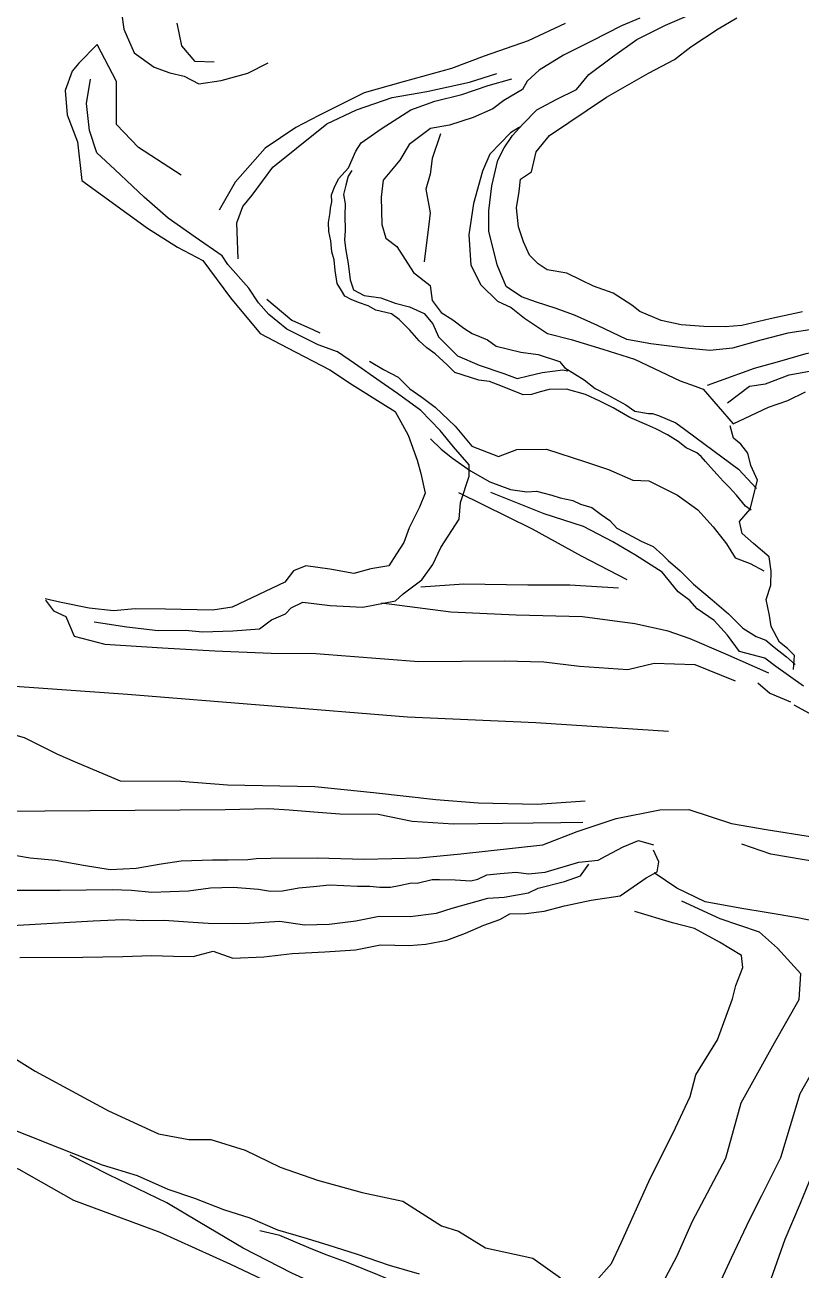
# Model space of a CAD drawing. Extents: x 73536 to 75854, y 478530 to 482386.
# Drawn here: x 75006.1 to 75198.3, y 481515.6 to 481823.9 of the extents above; entities that cross this region are included whole.
import ezdxf

# ---------------------------------------------------------------- set-up
doc = ezdxf.new("R2010")
doc.units = 0

msp = doc.modelspace()

# ---------------------------------------------------------------- linework, layer by layer
at = {"layer": 'TOPO_250913', "color": 30}
for points in [[(75034.339, 481834.599, 1624.331), (75029.996, 481827.026, 1622.9), (75030.589, 481822.905, 1622.556), (75033.154, 481817.018, 1622.03), (75038.068, 481813.446, 1621.405), (75041.916, 481812.062, 1620.886), (75045.537, 481811.238, 1620.268), (75049.126, 481809.336, 1619.698), (75054.686, 481810.128, 1618.73), (75061.29, 481811.947, 1617.898), (75066.275, 481814.544, 1617.018)], [(75203.153, 481748.807, 1595.298), (75194.989, 481747.571, 1595.304), (75188.322, 481745.907, 1595.18), (75181.313, 481743.91, 1594.734), (75175.655, 481743.348, 1594.887), (75169.655, 481743.848, 1594.589), (75161.035, 481744.949, 1593.582), (75155.072, 481746.017, 1593.577), (75147.818, 481749.463, 1593.485), (75142.127, 481752.023, 1594.176), (75137.387, 481753.769, 1594.298), (75132.72, 481755.273, 1593.936), (75129.029, 481756.575, 1594.334), (75125.205, 481759.137, 1594.3), (75122.977, 481764.555, 1594.792), (75120.96, 481772.844, 1594.752), (75120.943, 481777.892, 1594.672), (75121.687, 481784.105, 1594.465), (75123.159, 481790.451, 1594.036), (75124.722, 481793.498, 1593.816), (75126.812, 481796.556, 1593.526), (75129.329, 481799.359, 1592.969), (75132.837, 481802.931, 1593.065), (75137.607, 481805.426, 1594.022), (75142.672, 481807.91, 1595.184), (75145.717, 481811.661, 1594.559), (75151.542, 481816.011, 1595.295), (75157.621, 481820.295, 1596.033), (75164.712, 481823.898, 1596.24), (75172.749, 481827.318, 1596.985)], [(75052.944, 481814.705, 1620.814), (75048.204, 481814.828, 1623.373), (75044.898, 481818.72, 1624.828), (75043.77, 481824.373, 1625.041)], [(75139.871, 481824.234, 1610.457), (75130.711, 481820.016, 1611.707), (75119.76, 481816.155, 1612.42), (75111.691, 481813.167, 1612.807), (75099.745, 481809.798, 1613.87), (75090.075, 481807.092, 1614.85), (75078.822, 481801.523, 1615.681), (75073.176, 481798.505, 1616.785), (75065.55, 481793.369, 1617.775), (75058.155, 481784.986, 1619.408), (75054.136, 481778.09, 1620.775)], [(75158.346, 481825.556, 1609.993), (75153.799, 481823.686, 1610.027), (75146.502, 481820.002, 1610.692), (75139.413, 481816.465, 1610.418), (75133.374, 481812.682, 1610.9), (75130.468, 481809.976, 1610.429), (75129.315, 481807.907, 1609.894), (75124.662, 481805.174, 1608.295), (75121.912, 481803.149, 1606.885), (75117.101, 481801.015, 1606.389), (75111.189, 481799.11, 1606.564), (75106.506, 481798.233, 1607.13), (75101.19, 481794.315, 1608.122), (75098.915, 481790.466, 1608.619), (75094.762, 481785.456, 1609.203), (75094.305, 481781.288, 1608.666), (75094.414, 481774.51, 1608.836), (75095.42, 481771.09, 1608.766), (75098.19, 481769.059, 1608.883), (75102.308, 481762.585, 1608.025), (75106.453, 481759.368, 1609.331), (75106.91, 481755.723, 1607.983), (75109.127, 481752.743, 1607.612), (75111.998, 481750.926, 1607.887), (75114.76, 481748.84, 1608.068), (75116.781, 481747.526, 1608.486), (75118.642, 481746.788, 1608.407), (75120.618, 481745.918, 1608.51), (75122.768, 481744.416, 1608.602), (75128.881, 481742.932, 1610.322), (75133.152, 481742.344, 1610.318), (75138.433, 481740.563, 1610.272), (75139.739, 481738.997, 1610.26), (75144.56, 481736.045, 1610.312), (75147.27, 481733.88, 1610.742), (75150.281, 481732.369, 1610.364), (75154.855, 481729.875, 1610.677), (75157.129, 481728.29, 1609.826), (75160.479, 481727.718, 1609.979), (75161.436, 481727.703, 1609.666), (75162.983, 481727.18, 1609.683), (75167.245, 481725.419, 1609.577), (75169.422, 481723.868, 1609.552), (75174.478, 481720.033, 1609.37), (75182.767, 481713.912, 1609.36), (75187.232, 481709.141, 1609.065)], [(75198.584, 481752.86, 1587.432), (75190.574, 481751.161, 1587.366), (75183.615, 481749.496, 1587.416), (75179.473, 481749.15, 1587.423), (75174.188, 481749.22, 1587.488), (75168.583, 481749.656, 1587.447), (75163.627, 481750.735, 1587.379), (75158.34, 481752.958, 1587.446), (75156.361, 481754.573, 1587.709), (75151.74, 481757.525, 1587.502), (75146.841, 481759.21, 1587.183), (75143.811, 481760.741, 1587.19), (75140.263, 481762.427, 1587.219), (75135.385, 481763.274, 1587.276), (75133.148, 481764.802, 1587.321), (75131.042, 481766.871, 1587.384), (75129.523, 481770.177, 1587.338), (75128.269, 481773.958, 1587.422), (75127.812, 481778.657, 1587.751), (75128.433, 481782.657, 1587.731), (75128.779, 481785.719, 1587.787), (75131.533, 481787.576, 1587.446), (75132.633, 481792.525, 1587.737), (75135.932, 481796.575, 1587.743), (75150.059, 481806.03, 1587.766), (75160.47, 481811.988, 1588.008), (75166.909, 481815.385, 1588.224), (75170.967, 481818.515, 1588.524), (75177.683, 481822.931, 1588.83), (75182.357, 481825.69, 1588.931)], [(75044.795, 481786.679, 1621.492), (75034.233, 481793.577, 1621.572), (75028.744, 481799.286, 1622.153), (75028.718, 481809.949, 1622.834), (75023.958, 481819.103, 1623.332), (75019.445, 481814.414, 1623.705), (75017.776, 481812.491, 1623.789), (75016.08, 481807.675, 1623.743), (75016.51, 481801.678, 1624.201), (75019.091, 481794.966, 1624.977), (75020.173, 481785.363, 1624.333), (75036.431, 481773.589, 1625.332), (75043.879, 481768.901, 1625.197), (75050.106, 481765.619, 1625.151), (75056.999, 481756.375, 1624.79), (75064.331, 481747.476, 1625.005), (75071.091, 481743.972, 1625.301), (75081.573, 481738.554, 1625.114), (75087.144, 481734.803, 1624.962), (75094.666, 481730.073, 1624.815), (75097.766, 481728.211, 1624.82), (75100.932, 481722.33, 1624.828), (75103.194, 481716.148, 1624.837), (75104.099, 481712.83, 1624.841), (75105.154, 481708.005, 1624.848), (75103.797, 481704.537, 1624.852), (75101.249, 481699.429, 1625.01), (75099.863, 481695.731, 1625.174), (75098.116, 481692.968, 1625.27), (75096.201, 481689.984, 1625.511), (75091.71, 481689.256, 1625.272), (75087.544, 481688.054, 1625.139), (75081.555, 481689.167, 1624.864), (75075.594, 481690.006, 1624.635), (75072.612, 481688.755, 1624.995), (75070.402, 481685.951, 1625.076), (75057.418, 481679.783, 1624.938), (75052.612, 481678.996, 1625.058), (75040.888, 481679.227, 1625.274), (75033.381, 481679.36, 1625.382), (75028.008, 481678.851, 1625.715), (75021.945, 481679.484, 1625.624), (75015.029, 481680.924, 1625.516), (75011.109, 481681.863, 1625.028)], [(75023.192, 481676.154, 1627.517), (75031.291, 481674.851, 1628.694), (75039.03, 481673.982, 1629.289), (75045.791, 481674.038, 1629.477), (75050.101, 481673.653, 1630.144), (75057.557, 481673.89, 1630.263), (75064.14, 481674.425, 1630.215), (75067.139, 481676.656, 1628.216), (75070.631, 481678.086, 1628.954), (75071.964, 481679.595, 1630.166), (75074.877, 481680.975, 1631.451), (75081.675, 481680.209, 1632.499), (75089.708, 481679.732, 1633.825), (75097.823, 481681.329, 1635.027), (75099.689, 481683.086, 1634.434), (75104.349, 481686.558, 1633.924), (75107.076, 481690.288, 1633.824), (75109.08, 481694.496, 1633.919), (75113.62, 481701.539, 1634.251), (75113.934, 481705.682, 1633.775), (75116.047, 481712.153, 1634.501), (75116.052, 481714.981, 1632.174), (75112.225, 481719.475, 1629.818), (75108.911, 481723.474, 1627.745), (75104.142, 481728.442, 1628.162), (75098.326, 481732.678, 1627.752), (75094.07, 481735.659, 1626.718), (75087.703, 481740.079, 1627.311), (75083.511, 481742.963, 1626.923), (75078.696, 481744.741, 1627.007), (75070.925, 481748.585, 1627.37), (75066.485, 481752.19, 1626.82), (75063.93, 481755.126, 1626.571), (75061.551, 481758.712, 1626.252), (75056.321, 481764.626, 1627.306), (75054.879, 481766.749, 1626.815), (75048.206, 481771.354, 1627.414), (75041.547, 481776.089, 1627.424), (75035.619, 481781.277, 1627.211), (75028.357, 481788.131, 1626.255), (75023.867, 481792.239, 1626.512), (75022.088, 481797.813, 1626.225), (75021.345, 481804.462, 1626), (75022.34, 481810.509, 1625.325)], [(75058.916, 481766.023, 1625.62), (75058.541, 481774.9, 1624.436), (75060.062, 481778.938, 1623.046), (75062.303, 481781.792, 1622.547), (75067.461, 481788.678, 1621.204), (75073.296, 481793.434, 1619.229), (75080.834, 481799.456, 1617.972), (75088.138, 481802.937, 1617.214), (75096.967, 481805.948, 1615.969), (75105.591, 481807.472, 1615.096), (75116.119, 481809.748, 1614.52), (75122.93, 481811.93, 1614)], [(75185.934, 481703.744, 1612.085), (75184.462, 481704.797, 1612.097), (75182.254, 481707.501, 1611.803), (75180.42, 481709.501, 1611.744), (75178.963, 481710.995, 1611.85), (75177.483, 481712.616, 1611.767), (75175.838, 481714.393, 1611.787), (75174.567, 481715.817, 1611.791), (75173.517, 481717.054, 1611.84), (75172.456, 481717.942, 1612.002), (75169.772, 481719.168, 1611.934), (75167.813, 481720.762, 1612.392), (75165.165, 481722.401, 1612.225), (75162.292, 481723.942, 1612.111), (75160.08, 481724.904, 1612.368), (75155.826, 481726.681, 1612.137), (75151.722, 481729.115, 1612.373), (75148.454, 481730.769, 1612.311), (75144.837, 481732.395, 1612.557), (75140.179, 481733.696, 1612.845), (75135.863, 481733.626, 1613.143), (75133.677, 481733.084, 1613.247), (75131.518, 481732.405, 1612.969), (75129.411, 481732.361, 1613.144), (75124.338, 481734.364, 1612.335), (75121.146, 481735.658, 1612.207), (75118.489, 481735.997, 1612.319), (75112.543, 481737.853, 1612.44), (75110.628, 481739.789, 1612.504), (75107.628, 481742.519, 1612.395), (75105.59, 481743.976, 1612.527), (75103.705, 481745.68, 1612.405), (75101.366, 481748.307, 1612.278), (75098.739, 481750.957, 1612.269), (75096.859, 481752.407, 1611.791), (75092.993, 481753.335, 1611.734), (75091.039, 481754.352, 1611.659), (75088.66, 481755.191, 1611.422), (75086.863, 481755.951, 1611.496), (75085.26, 481756.724, 1611.574), (75084.467, 481758.124, 1611.376), (75083.368, 481759.876, 1611.316), (75082.909, 481763.1, 1611.533), (75082.62, 481765.762, 1611.545), (75082.074, 481767.732, 1611.57), (75081.785, 481770.5, 1611.628), (75081.348, 481772.744, 1611.72), (75081.275, 481774.995, 1611.691), (75081.626, 481777.464, 1611.575), (75081.706, 481778.542, 1611.471), (75082.089, 481780.114, 1611.667), (75082.006, 481781.884, 1611.929), (75082.747, 481783.778, 1611.978), (75083.712, 481785.834, 1611.81), (75086.159, 481788.538, 1613.001), (75087.985, 481792.645, 1613.053), (75089.339, 481794.74, 1613.089), (75094.288, 481798.196, 1612.591), (75101.647, 481802.909, 1613.333), (75107.576, 481805.042, 1612.94), (75114.25, 481806.696, 1613.348), (75120.768, 481808.909, 1612.607), (75126.666, 481810.532, 1612.495)], [(75128.649, 481798.602, 1594.836), (75128.313, 481798.416, 1594.838), (75126.299, 481797.216, 1594.774), (75121.176, 481791.926, 1594.853), (75119.343, 481787.725, 1594.843), (75117.115, 481779.674, 1594.634), (75115.954, 481771.961, 1594.525), (75116.446, 481764.45, 1595.387), (75118.946, 481759.55, 1594.783), (75123.046, 481755.55, 1594.803), (75126.446, 481753.95, 1594.817), (75129.755, 481751.304, 1594.831), (75135.427, 481747.551, 1594.856), (75141.335, 481746.021, 1594.877), (75149.205, 481743.624, 1594.906), (75157.013, 481741.202, 1594.935), (75168.278, 481735.836, 1595.138), (75172.017, 481734.471, 1595.107), (75173.982, 481733.764, 1595.396), (75181.412, 481725.122, 1596.365), (75190.179, 481729.258, 1595.357), (75195.007, 481730.926, 1595.55), (75199.314, 481733.07, 1596.844)], [(75108.998, 481796.972, 1604.973), (75106.939, 481790.882, 1605.243), (75106.397, 481786.962, 1605.77), (75105.317, 481783.241, 1605.919), (75106.378, 481777.427, 1605.73), (75106.085, 481774.58, 1606.028), (75104.927, 481765.239, 1606.901)], [(75087.055, 481787.861, 1611.088), (75086.152, 481786.468, 1611.085), (75085.542, 481784.21, 1611.074), (75084.995, 481781.955, 1611.02), (75085.333, 481779.647, 1610.783), (75085.291, 481776.725, 1610.573), (75085.368, 481773.047, 1610.504), (75085.184, 481770.628, 1610.422), (75085.504, 481768.059, 1610.342), (75086.082, 481764.822, 1610.304), (75086.617, 481760.807, 1610.353), (75087.45, 481758.353, 1610.537), (75090.08, 481756.901, 1610.435), (75094.215, 481756.309, 1610.365), (75097.744, 481755.033, 1610.252), (75101.277, 481754.09, 1610.116), (75104.965, 481752.448, 1610.125), (75107.049, 481749.932, 1610.132), (75108.466, 481746.704, 1610.297), (75113.204, 481742.01, 1610.549), (75118.573, 481739.643, 1610.537), (75124.613, 481737.643, 1610.615), (75127.975, 481736.357, 1610.859), (75130.679, 481736.996, 1610.674), (75134.158, 481737.868, 1610.753), (75139.288, 481738.556, 1610.505), (75140.478, 481738.288, 1610.468)], [(75066.012, 481755.977, 1625.116), (75072.144, 481750.793, 1625.385), (75077.523, 481748.419, 1625.957), (75079.078, 481747.664, 1626.005)], [(75327.671, 481708.724, 1594.724), (75318.614, 481713.346, 1594.646), (75311.538, 481716.574, 1594.435), (75303.573, 481719.982, 1594.02), (75293.524, 481724.792, 1594.009), (75281.579, 481728.042, 1594.197), (75270.826, 481731.26, 1594.61), (75264.698, 481732.88, 1594.844), (75254.117, 481735.097, 1595.232), (75245.276, 481738.005, 1595.871), (75238.791, 481738.803, 1595.898), (75231.803, 481740.48, 1595.697), (75222.089, 481743.656, 1595.702), (75214.813, 481743.99, 1595.829), (75209.171, 481744.193, 1595.796), (75199.451, 481742.451, 1596.012), (75192.908, 481740.554, 1595.928), (75186.672, 481738.866, 1595.861), (75177.99, 481735.703, 1595.455), (75174.976, 481734.679, 1595.229)], [(75091.39, 481740.66, 1625.723), (75094.893, 481738.623, 1626.25), (75098.529, 481736.681, 1626.67), (75101.381, 481733.851, 1626.386), (75104.349, 481731.716, 1625.639), (75107.619, 481729.249, 1625.068), (75112.59, 481724.594, 1624.609), (75116.691, 481719.591, 1625.847), (75123.339, 481717.031, 1626.174), (75127.847, 481718.807, 1624.331), (75135.235, 481718.848, 1624.771), (75144.899, 481715.724, 1626.147), (75150.574, 481713.849, 1625.99), (75156.606, 481711.23, 1626.288), (75160.59, 481711.063, 1624.283), (75167.621, 481707.472, 1624.329), (75172.676, 481703.852, 1623.938), (75176.484, 481699.633, 1623.823), (75179.76, 481695.464, 1624.216), (75181.968, 481691.968, 1624.085), (75185.661, 481690.589, 1624.397), (75189.063, 481688.75, 1624.697)], [(75180.01, 481730.351, 1598.313), (75185.508, 481734.516, 1598.093), (75189.445, 481735.059, 1598.211), (75195.33, 481737.259, 1598.067), (75202.136, 481738.532, 1598.425)], [(75196.361, 481664.348, 1643.115), (75196.656, 481667.752, 1640.497), (75194.874, 481669.547, 1639.013), (75192.893, 481671.106, 1637.623), (75190.821, 481674.948, 1634.204), (75190.451, 481677.713, 1632.394), (75189.593, 481681.662, 1629.555), (75190.787, 481685.175, 1626.93), (75190.857, 481688.674, 1624.273), (75190.376, 481692.202, 1621.407), (75186.444, 481695.508, 1617.647), (75183.654, 481697.985, 1614.99), (75183.037, 481701.01, 1613), (75185.687, 481704.056, 1612.341), (75187.445, 481711.219, 1607.626), (75185.796, 481714.83, 1604.511), (75185.064, 481717.926, 1602.078), (75183.366, 481720.113, 1600.177), (75181.514, 481721.581, 1598.72), (75180.727, 481724.643, 1597.154)], [(75106.53, 481721.476, 1632.282), (75109.125, 481718.887, 1632.309), (75111.962, 481716.64, 1632.063), (75116.366, 481713.473, 1632.145), (75121.196, 481710.766, 1632.841), (75126.282, 481708.876, 1633.38), (75130.318, 481708.319, 1632.872), (75132.757, 481708.518, 1633.71), (75136.52, 481707.482, 1634.099), (75138.636, 481706.799, 1634.678), (75141.715, 481706.146, 1635.842), (75143.644, 481705.272, 1636.097), (75146.48, 481704.438, 1636.508), (75148.764, 481702.673, 1636.985), (75150.911, 481701.218, 1637.16), (75152.615, 481699.324, 1638.058), (75154.207, 481698.473, 1638.267), (75158.664, 481696.091, 1639.104), (75161.67, 481694.767, 1639.123), (75164.045, 481692.624, 1639.28), (75165.363, 481691.3, 1639.562), (75168.279, 481688.773, 1640.021), (75171.63, 481685.443, 1640.172), (75176.211, 481681.579, 1640.925), (75180.322, 481678.12, 1641.683), (75183.869, 481674.548, 1641.731), (75187.143, 481672.495, 1642.335), (75189.488, 481671.613, 1642.431), (75191.621, 481669.843, 1642.453), (75194.658, 481667.477, 1643.399), (75196.784, 481665.58, 1644.503)], [(75113.441, 481708.113, 1633.372), (75131.639, 481699.182, 1635.216), (75143.818, 481692.502, 1637.005), (75155.087, 481686.597, 1638.996)], [(75198.871, 481660.191, 1645.199), (75191.984, 481665.041, 1645.232), (75189.239, 481667.123, 1645.018), (75183.012, 481668.766, 1643.017), (75180.012, 481672.852, 1641.942), (75176.723, 481676.419, 1641.936), (75172.557, 481679.324, 1641.393), (75170.746, 481681.37, 1641.531), (75167.856, 481683.534, 1641.048), (75163.878, 481688.405, 1641.035), (75157.264, 481692.647, 1640.583), (75151.632, 481695.971, 1639.901), (75144.347, 481699.733, 1638.876), (75134.62, 481702.85, 1637.41), (75121.416, 481708.139, 1634.298)], [(75104.093, 481684.834, 1633.534), (75114.789, 481685.568, 1634.196), (75130.575, 481685.292, 1635.52), (75140.993, 481685.263, 1636.499), (75153.074, 481684.519, 1638.769)], [(75011.165, 481681.481, 1625.319), (75013.152, 481678.853, 1625.241), (75016.185, 481677.433, 1625.446), (75018.302, 481672.572, 1625.981), (75025.855, 481670.602, 1626.336), (75040.135, 481669.689, 1627.518), (75053.075, 481668.921, 1628.764), (75067.049, 481668.333, 1629.972), (75078.122, 481668.276, 1631.136), (75103.571, 481666.343, 1633.789), (75124.736, 481666.467, 1636.664), (75134.568, 481666.204, 1637.498), (75143.36, 481665.165, 1638.5), (75155.32, 481664.307, 1639.405), (75161.861, 481665.916, 1640.612), (75171.937, 481665.53, 1641.264), (75181.96, 481661.496, 1642.133)], [(75190.304, 481663.378, 1645.105), (75179.593, 481668.118, 1643.41), (75170.801, 481671.908, 1641.059), (75165.348, 481673.841, 1640.516), (75157.112, 481675.604, 1640.433), (75144.147, 481677.346, 1639.502), (75127.669, 481677.744, 1638.934), (75111.514, 481678.525, 1636.663), (75094.371, 481680.734, 1634.856)], [(74899.894, 481675.418, 1626.855), (74912.275, 481673.683, 1626.241), (74918.27, 481666.307, 1626.518), (74927.076, 481659.836, 1625.903), (74939.056, 481654.116, 1625.344), (74947.882, 481652.494, 1625.654), (74960.302, 481652.503, 1625.462), (74976.407, 481653.953, 1625.137), (74990.887, 481651.67, 1625.191), (75005.897, 481647.504, 1625.623), (75014.17, 481643.327, 1625.191), (75018.522, 481641.504, 1625.119), (75029.678, 481636.759, 1626.212), (75044.715, 481636.652, 1628.386), (75056.25, 481635.807, 1629.421), (75077.821, 481635.354, 1631.644), (75092.388, 481633.845, 1633.249), (75107.857, 481632.115, 1634.855), (75118.304, 481631.282, 1635.521), (75132.907, 481630.959, 1636.802), (75144.796, 481631.813, 1637.817)], [(75165.449, 481649.005, 1640.876), (75132.543, 481651.103, 1636.725), (75100.796, 481652.551, 1633.318), (75066.242, 481655.309, 1630.193), (75031.434, 481658.17, 1626.656), (74997.691, 481660.49, 1624.978)], [(75187.534, 481661.045, 1643.441), (75190.532, 481658.504, 1643.384), (75195.625, 481656.344, 1643.594)], [(75196.427, 481655.571, 1643.762), (75202.067, 481652.505, 1643.558), (75207.654, 481646.882, 1643.708), (75213.912, 481643.138, 1644.069), (75221.792, 481639.638, 1644.711), (75232.792, 481635.824, 1645.505), (75238.766, 481632.986, 1646.045), (75246.694, 481629.744, 1646.682), (75260.604, 481627.3, 1647.933), (75270.678, 481625.171, 1649.055), (75283.58, 481622.645, 1650.022), (75295.32, 481621.038, 1651.012), (75306.383, 481622.735, 1652.115), (75314.801, 481622.798, 1652.874), (75324.318, 481624.157, 1653.782), (75333.597, 481626.933, 1654.955), (75335.494, 481628.427, 1655.195)], [(75144.201, 481626.413, 1641.89), (75138.801, 481626.339, 1641.469), (75131.931, 481626.318, 1641.064), (75124.312, 481626.206, 1639.643), (75112.189, 481626.019, 1639.916), (75101.964, 481626.671, 1638.723), (75093.53, 481628.401, 1639.491), (75084.03, 481628.497, 1639.157), (75077.591, 481629.011, 1639.128), (75071.531, 481629.459, 1639.365), (75066.501, 481629.799, 1639.015), (75055.643, 481629.572, 1638.846), (74977.458, 481628.994, 1640)], [(74997.121, 481619.435, 1640.569), (75007.381, 481617.713, 1641.11), (75013.645, 481617.123, 1639.542), (75020.543, 481615.883, 1639.624), (75027.144, 481614.834, 1639.703), (75033.607, 481615.146, 1639.779), (75039.827, 481616.209, 1639.854), (75044.795, 481616.964, 1640.596), (75052.514, 481617.172, 1640.498), (75056.382, 481617.167, 1639.958), (75061.24, 481617.268, 1639.906), (75063.335, 481617.513, 1640.121), (75067.002, 481617.653, 1640.257), (75078.462, 481617.703, 1640.353), (75090.032, 481617.326, 1640.256), (75103.735, 481617.684, 1640.142), (75113.994, 481618.7, 1640.057), (75134.27, 481620.94, 1641.742), (75142.836, 481624.222, 1642.051), (75152.473, 481627.438, 1642.952), (75163.268, 481629.565, 1643.441), (75170.439, 481629.627, 1643.496), (75181.025, 481626.2, 1644.497), (75189.631, 481624.714, 1645.101), (75201.079, 481622.922, 1645.378)], [(74867.619, 481622.201, 1672.677), (74866.995, 481616.957, 1672.919), (74868.177, 481611.816, 1673.374), (74870.038, 481609.512, 1673.605), (74872.422, 481607.81, 1673.873), (74903.551, 481591.336, 1674.658), (74910.392, 481588.194, 1675.179), (74917.369, 481585.161, 1675.804), (74922.991, 481583.059, 1676.305), (74928.147, 481581.354, 1676.691), (74934.623, 481578.079, 1677.763), (74941.121, 481573.943, 1678.653), (74949.378, 481570.649, 1680.05), (74962.831, 481561.523, 1682.031), (74976.788, 481554.379, 1684.105), (74995.822, 481544.371, 1686.329), (75004.562, 481540.616, 1686.874), (75018.116, 481532.972, 1687.268), (75039.461, 481525.004, 1688.581), (75056.948, 481517.06, 1689.609), (75069.647, 481511.05, 1691.082)], [(75000.744, 481609.687, 1653.399), (75014.841, 481609.72, 1653.129), (75027.652, 481609.817, 1653.441), (75032.485, 481609.692, 1653.651), (75037.485, 481609.227, 1653.832), (75046.599, 481609.564, 1653.688), (75052.057, 481610.299, 1652.789), (75057.676, 481610.427, 1653.242), (75063.922, 481609.966, 1653.648), (75066.881, 481609.448, 1653.441), (75069.835, 481609.494, 1653.204), (75073.878, 481610.231, 1653.389), (75077.546, 481610.59, 1653.497), (75081.494, 481610.974, 1653.195), (75085.052, 481610.809, 1652.828), (75088.454, 481610.698, 1653.058), (75091.481, 481610.673, 1653.299), (75093.94, 481610.418, 1653.408), (75096.588, 481610.407, 1653.594), (75098.734, 481610.865, 1653.817), (75101.761, 481611.53, 1654.641), (75103.163, 481611.44, 1654.79), (75106.873, 481612.317, 1654.7), (75108.742, 481612.294, 1654.822), (75112.625, 481612.273, 1654.846), (75116.505, 481611.998, 1655.055), (75118.185, 481612.415, 1655.139), (75120.429, 481613.488, 1655.068), (75123.719, 481613.789, 1655.402), (75127.681, 481614.107, 1655.581), (75130.797, 481613.762, 1655.124), (75134.853, 481614.183, 1655.982), (75143.227, 481616.602, 1659.083), (75148.016, 481617.105, 1659.224), (75149.952, 481618.178, 1658.67), (75154.161, 481620.411, 1657.274), (75158.033, 481621.977, 1657.569), (75161.677, 481620.893, 1659.368)], [(75004.784, 481593.052, 1669.834), (75020.437, 481593.122, 1669.941), (75030.317, 481593.271, 1669.417), (75037.409, 481593.531, 1669.346), (75042.858, 481593.355, 1669.501), (75047.714, 481593.278, 1669.639), (75052.711, 481594.577, 1669.97), (75057.535, 481592.815, 1670.066), (75065.226, 481593.194, 1670.029), (75072.254, 481593.985, 1669.835), (75080.304, 481594.421, 1669.656), (75087.966, 481594.941, 1670.063), (75094.082, 481596.175, 1670.18), (75101.189, 481596.003, 1670.05), (75105.313, 481596.354, 1669.772), (75110.581, 481597.305, 1669.873), (75115.127, 481599.049, 1669.81), (75119.73, 481601, 1670.055), (75123.667, 481602.444, 1670.169), (75126.176, 481603.802, 1669.994), (75130.096, 481603.952, 1669.438), (75134.679, 481604.531, 1669.297), (75139.666, 481605.83, 1670.356), (75146.245, 481607.238, 1670.789), (75153.459, 481608.325, 1671.291), (75159.895, 481612.726, 1671.873), (75162.601, 481614.226, 1668.956), (75163.066, 481616.689, 1662.729), (75161.674, 481619.568, 1659.528)], [(75263.546, 481597.343, 1656.066), (75257.322, 481598.972, 1655.966), (75251.81, 481601.261, 1655.451), (75244.205, 481604.687, 1655.194), (75237.774, 481607.408, 1655.785), (75232.232, 481608.591, 1655.35), (75226.341, 481610.335, 1655.1), (75220.87, 481612.795, 1654.92), (75212.988, 481614.489, 1655.13), (75202.897, 481616.532, 1655.158), (75190.79, 481618.576, 1654.824), (75183.62, 481621.07, 1654.553)], [(74994.133, 481600.406, 1655.635), (75022.983, 481602.091, 1654.983), (75030.217, 481602.4, 1655.007), (75035.387, 481602.173, 1655.183), (75040.578, 481602.296, 1654.472), (75046.492, 481601.82, 1654.85), (75051.481, 481601.532, 1654.941), (75057.627, 481601.396, 1655.088), (75061.578, 481601.496, 1654.84), (75069.178, 481601.996, 1654.738), (75075.311, 481601.137, 1654.939), (75081.409, 481601.235, 1655.091), (75087.978, 481602.096, 1655.096), (75093.772, 481603.238, 1655.101), (75101.433, 481603.194, 1655.106), (75107.998, 481603.998, 1655.111), (75111.883, 481605.204, 1655.114), (75118.078, 481606.996, 1655.119), (75120.678, 481607.696, 1655.121), (75124.777, 481607.974, 1655.125), (75130.732, 481609.068, 1655.129), (75133.156, 481610.171, 1655.131), (75139.659, 481611.806, 1655.136), (75143.628, 481613.271, 1655.139), (75145.678, 481616.096, 1655.142)], [(75205.359, 481601.209, 1669.611), (75197.417, 481602.861, 1669.781), (75190.075, 481604.041, 1670.321), (75183.106, 481605.263, 1670.19), (75174.519, 481606.813, 1670.348), (75167.488, 481610.169, 1670.73), (75161.847, 481613.965, 1670.414)], [(75162.655, 481509.831, 1685.437), (75167.449, 481518.989, 1685.468), (75171.378, 481527.705, 1684.802), (75179.635, 481543.328, 1685.498), (75183.388, 481557.063, 1685.769), (75191.682, 481571.865, 1686.785), (75197.783, 481582.597, 1688.233), (75198.155, 481588.967, 1683.511), (75192.445, 481595.344, 1677.999), (75187.948, 481599.315, 1674.21), (75178.177, 481602.597, 1673.278), (75168.692, 481606.96, 1672.849)], [(75146.903, 481512.33, 1671.362), (75151.282, 481517.269, 1670.755), (75153.733, 481522.343, 1670.471), (75160.58, 481537.588, 1670.858), (75167.171, 481550.839, 1671.037), (75170.787, 481558.571, 1671.36), (75172.169, 481563.949, 1671.292), (75177.545, 481572.593, 1671.621), (75181.284, 481582.81, 1671.693), (75182.09, 481586.055, 1671.724), (75183.855, 481590.531, 1672.236), (75183.537, 481593.532, 1672.32), (75178.094, 481596.834, 1672.247), (75171.857, 481600.208, 1672.117), (75166.439, 481601.606, 1671.459), (75157.081, 481604.371, 1671.377)], [(75000.461, 481569.986, 1671.201), (75008.614, 481564.911, 1671.4), (75026.809, 481555.093, 1671.616), (75039.143, 481549.332, 1671.991), (75046.697, 481547.936, 1671.615), (75052.105, 481547.94, 1670.988), (75060.623, 481545.32, 1671.042), (75069.306, 481541.105, 1670.798), (75078.511, 481537.908, 1671.453), (75089.593, 481534.819, 1671.152), (75099.606, 481532.708, 1671.15), (75109.194, 481526.587, 1670.801), (75113.42, 481525.244, 1670.785), (75120.099, 481521.138, 1670.766), (75131.863, 481518.565, 1670.718), (75138.644, 481513.672, 1671.786)], [(75202.882, 481568.003, 1687.671), (75197.958, 481559.261, 1687.235), (75193.184, 481543.402, 1686.644), (75188.459, 481533.987, 1686.311), (75185.502, 481528.111, 1686.122), (75180.93, 481518.562, 1685.935), (75178.459, 481513.19, 1685.643), (75172.498, 481501.927, 1686.078), (75168.735, 481494.957, 1686.125), (75166.556, 481492.796, 1685.932), (75156.266, 481490.259, 1685.86), (75143.84, 481493.977, 1685.232), (75129.211, 481500.87, 1685.754), (75121.184, 481501.805, 1687.078), (75113.35, 481505.422, 1686.624), (75108.035, 481507.579, 1686.531), (75100.279, 481511.528, 1686.514), (75093.473, 481514.46, 1686.903), (75086.08, 481517.404, 1687.037), (75080.7, 481519.374, 1687.176), (75076.396, 481521.171, 1687.198), (75069.151, 481524.18, 1687.168), (75064.263, 481525.367, 1687.399)], [(75209.533, 481565.579, 1698.713), (75205.267, 481552.092, 1699.441), (75203.264, 481544.856, 1699.836), (75197.993, 481532.072, 1699.557), (75194.2, 481523.231, 1699.39), (75190.239, 481511.932, 1700.225), (75184.066, 481497.729, 1699.482), (75174.656, 481483.756, 1700.128), (75168.069, 481479.22, 1699.967), (75162.931, 481478.683, 1700.161), (75157.24, 481479.033, 1700.174), (75148.775, 481481.506, 1700.482), (75136.872, 481484.798, 1698.538), (75127.463, 481488.956, 1697.875), (75115.313, 481494.807, 1696.1), (75105.025, 481499.723, 1695.252), (75094.738, 481504.638, 1694.201), (75083.538, 481509.629, 1692.742), (75072.196, 481514.827, 1692.402), (75060.119, 481521.083, 1691.214), (75049.422, 481527.436, 1690.904), (75041.199, 481532.253, 1690.029), (75026.82, 481539.201, 1689.066), (75017.255, 481544.107, 1688.339)], [(74999.127, 481552.005, 1686.749), (75014.517, 481545.933, 1687.979), (75025.23, 481541.642, 1687.639), (75033.907, 481539.05, 1687.492), (75041.421, 481535.655, 1688.755), (75048.078, 481533.43, 1688.408), (75055.206, 481530.653, 1687.277), (75061.796, 481528.588, 1686.448), (75068.646, 481525.627, 1686.6), (75075.094, 481523.708, 1686.139), (75081.042, 481521.914, 1685.926), (75088.305, 481519.585, 1686.161), (75096.225, 481516.84, 1686.109), (75103.674, 481514.675, 1685.704)]]:
    msp.add_polyline3d(points, dxfattribs=at)

doc.saveas('drawing.dxf')
